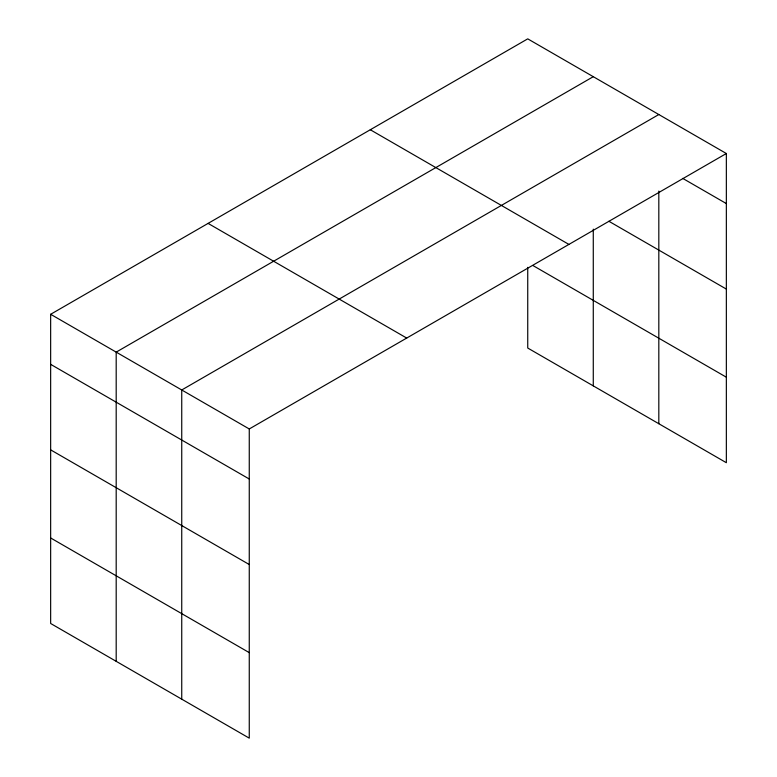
<?xml version="1.0" encoding="UTF-8"?>
<svg xmlns="http://www.w3.org/2000/svg" width="777" height="777" viewBox="0 0 777 777"><rect width="100%" height="100%" fill="white"/><g stroke="black" fill="none" stroke-linecap="round" stroke-linejoin="round"><path stroke-width="1.17" d="M50.651 314.287L249.262 428.962L249.262 738.15L50.651 623.484L50.651 314.287L527.738 38.85L726.349 153.516L726.349 462.713L527.738 348.038L527.738 267.346M593.278 76.69L116.191 352.127L116.191 661.324M658.818 114.53L181.74 389.976L181.74 699.164M249.262 428.962L726.349 153.516M682.711 178.38L726.349 203.574M608.886 221.27L726.349 289.083M370.299 129.749L568.91 244.415M532.935 265.53L726.349 377.195M208.09 223.397L406.701 338.063M50.651 364.345L249.262 479.011M50.651 449.864L249.262 564.529M50.651 537.966L249.262 652.631M658.818 191.084L658.818 423.718M593.278 229.157L593.278 385.878"/></g></svg>
